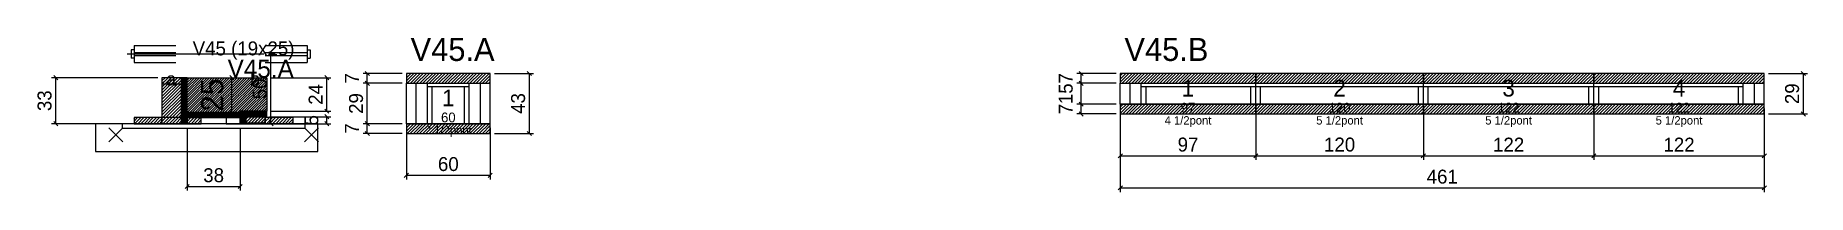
# Model space of a CAD drawing. Extents: x -69 to 1200, y -78 to 32.
import ezdxf
from ezdxf.enums import TextEntityAlignment as Align

# ---------------------------------------------------------------- set-up
doc = ezdxf.new("R2010")
doc.units = 0
for name, color, linetype in [('5', 5, 'Continuous'), ('barrote', 126, 'Continuous'), ('CONCRETO', 251, 'Continuous'), ('COTA', 241, 'Continuous'), ('Cota Seção (2x)', 241, 'Continuous'), ('detalhes', 7, 'Continuous'), ('Hachura', 251, 'Continuous'), ('Madeira', 126, 'Continuous'), ('NOMENCLATURA', 7, 'Continuous'), ('Painéis', 200, 'Continuous'), ('presilha', 224, 'Continuous'), ('SARR_2.2x7', 40, 'Continuous'), ('SARR_3.5x7', 81, 'Continuous'), ('SCO-___-LAJ', 224, 'Continuous'), ('TENSOR', 224, 'Continuous'), ('texto', 7, 'Continuous'), ('Texto Seção', 7, 'Continuous')]:
    doc.layers.add(name, color=color, linetype=linetype)
doc.dimstyles.new('PAINEL', dxfattribs={"dimtxt": 10, "dimasz": 3, "dimexe": 3, "dimexo": 3, "dimgap": 3, "dimtad": 1, "dimblk": 'OBLIQUE', "dimblk1": 'OBLIQUE', "dimcen": 2.5, "dimclrd": 4, "dimclre": 4, "dimclrt": 240, "dimazin": 3, "dimtfac": 1, "dimtmove": 0, "dimatfit": 3})
doc.dimstyles.new('SECAO2X', dxfattribs={"dimtxt": 16, "dimasz": 3, "dimexe": 3, "dimexo": 3, "dimgap": 3, "dimtad": 1, "dimblk": 'OBLIQUE', "dimblk1": 'OBLIQUE', "dimcen": 2.5, "dimclrd": 4, "dimclre": 4, "dimclrt": 240, "dimazin": 3, "dimtfac": 1, "dimtmove": 0, "dimatfit": 3})

# ---------------------------------------------------------------- blocks, each defined once
blk = doc.blocks.new('_OBLIQUE')
at = {"color": 0, "linetype": 'BYBLOCK'}
blk.add_line((-0.5, -0.5), (0.5, 0.5), dxfattribs=at)

msp = doc.modelspace()

# ---------------------------------------------------------------- hatches: boundary and pattern name
at = {"layer": 'COTA'}
h = msp.add_hatch(dxfattribs=at)
h.set_pattern_fill('ANSI31', scale=0.4)
h.paths.add_polyline_path([(40, -21), (40, 4), (97, 4), (97, -20), (78, -20), (78, -21)])
h = msp.add_hatch(dxfattribs=at)
h.set_pattern_fill('ANSI31', scale=0.5)
h.paths.add_polyline_path([(197, 0), (257, 0), (257, 7), (197, 7)])
h = msp.add_hatch(dxfattribs=at)
h.set_pattern_fill('ANSI31', scale=0.5)
h.paths.add_polyline_path([(708, 0), (805, 0), (805, 7), (708, 7)])
h = msp.add_hatch(dxfattribs=at)
h.set_pattern_fill('ANSI31', scale=0.5)
h.paths.add_polyline_path([(805, 0), (925, 0), (925, 7), (805, 7)])
h = msp.add_hatch(dxfattribs=at)
h.set_pattern_fill('ANSI31', scale=0.5)
h.paths.add_polyline_path([(925, 0), (1047, 0), (1047, 7), (925, 7)])
h = msp.add_hatch(dxfattribs=at)
h.set_pattern_fill('ANSI31', scale=0.5)
h.paths.add_polyline_path([(1047, 0), (1169, 0), (1169, 7), (1047, 7)])
h = msp.add_hatch(dxfattribs=at)
h.set_pattern_fill('ANSI31', scale=0.5)
h.paths.add_polyline_path([(708, -22), (805, -22), (805, -15), (708, -15)])
h = msp.add_hatch(dxfattribs=at)
h.set_pattern_fill('ANSI31', scale=0.5)
h.paths.add_polyline_path([(805, -22), (925, -22), (925, -15), (805, -15)])
h = msp.add_hatch(dxfattribs=at)
h.set_pattern_fill('ANSI31', scale=0.5)
h.paths.add_polyline_path([(925, -22), (1047, -22), (1047, -15), (925, -15)])
h = msp.add_hatch(dxfattribs=at)
h.set_pattern_fill('ANSI31', scale=0.5)
h.paths.add_polyline_path([(1047, -22), (1169, -22), (1169, -15), (1047, -15)])
h = msp.add_hatch(dxfattribs=at)
h.set_pattern_fill('ANSI31', scale=0.5)
h.paths.add_polyline_path([(197, -36), (257, -36), (257, -29), (197, -29)])
at = {"layer": 'Hachura'}
h = msp.add_hatch(dxfattribs=at)
h.set_pattern_fill('ANSI31', scale=0.5)
h.paths.add_polyline_path([(22, -29), (36, -29), (36, 4), (22, 4)])
h = msp.add_hatch(dxfattribs=at)
h.set_pattern_fill('ANSI31', scale=0.5)
h.paths.add_polyline_path([(22, -0.4), (36, -0.4), (36, 4), (22, 4)])
h = msp.add_hatch(dxfattribs=at)
h.set_pattern_fill('SOLID')
h.paths.add_polyline_path([(36, -29), (40, -29), (40, 4), (36, 4)])
h = msp.add_hatch(dxfattribs=at)
h.set_pattern_fill('ANSI31', scale=0.5)
h.paths.add_polyline_path([(2, -29), (22, -29), (22, -24.6), (2, -24.6)])
h = msp.add_hatch(dxfattribs=at)
h.set_pattern_fill('SOLID')
h.paths.add_polyline_path([(40, -24.6), (78, -24.6), (78, -21), (40, -21)])
h = msp.add_hatch(dxfattribs=at)
h.set_pattern_fill('ANSI31', scale=0.5)
h.paths.add_polyline_path([(40, -29), (50, -29), (50, -24.6), (40, -24.6)])
h = msp.add_hatch(dxfattribs=at)
h.set_pattern_fill('SOLID')
h.paths.add_polyline_path([(78, -24), (97, -24), (97, -20), (78, -20)])
h = msp.add_hatch(dxfattribs=at)
h.set_pattern_fill('SOLID')
h.paths.add_polyline_path([(78, -29), (82, -29), (82, -24), (78, -24)])
h = msp.add_hatch(dxfattribs=at)
h.set_pattern_fill('ANSI31', scale=0.5)
h.paths.add_polyline_path([(82, -29), (96, -29), (96, -24), (82, -24)])
h = msp.add_hatch(dxfattribs=at)
h.set_pattern_fill('ANSI31', scale=0.5)
h.paths.add_polyline_path([(82, -28.4), (96, -28.4), (96, -24), (82, -24)])
h = msp.add_hatch(dxfattribs=at)
h.set_pattern_fill('ANSI31', scale=0.5)
h.paths.add_polyline_path([(96, -29), (116, -29), (116, -24.6), (96, -24.6)])

# ---------------------------------------------------------------- linework, layer by layer
for p, q in [((2, 27), (32, 27)), ((2, 27), (2, 15)), ((96, 27), (126, 27)), ((126, 27), (126, 15)), ((0, 24), (0, 18)), ((2, 24), (0, 24)), ((2, 18), (0, 18)), ((2, 22), (32, 22)), ((2, 20), (32, 20)), ((2, 15), (32, 15)), ((96, 22), (126, 22)), ((96, 20), (126, 20)), ((96, 15), (126, 15)), ((126, 24), (128, 24)), ((126, 18), (128, 18)), ((128, 24), (128, 18))]:
    msp.add_line(p, q)
at = {"layer": 'barrote'}
msp.add_lwpolyline([(-25.5, -49), (133.5, -49), (133.5, -29), (-25.5, -29)], close=True, dxfattribs=at)
at = {"layer": 'CONCRETO'}
msp.add_lwpolyline([(40, -21), (40, 4), (97, 4), (97, -20), (78, -20), (78, -21)], close=True, dxfattribs=at)
at = {"layer": 'Madeira'}
for points in [[(22, -29), (36, -29), (36, 4), (22, 4)], [(22, -0.4), (36, -0.4), (36, 4), (22, 4)], [(2, -29), (22, -29), (22, -24.6), (2, -24.6)], [(22, -29), (36, -29), (36, -24.6), (22, -24.6)], [(40, -29), (50, -29), (50, -24.6), (40, -24.6)], [(68, -29), (78, -29), (78, -24.6), (68, -24.6)], [(82, -29), (96, -29), (96, -24), (82, -24)], [(82, -28.4), (96, -28.4), (96, -24), (82, -24)], [(96, -29), (116, -29), (116, -24.6), (96, -24.6)]]:
    msp.add_lwpolyline(points, close=True, dxfattribs=at)
at = {"layer": 'Painéis'}
for p, q in [((197, 0), (257, 0)), ((197, -29), (197, 0)), ((257, -29), (257, 0)), ((708, 0), (805, 0)), ((708, -15), (708, 0)), ((805, -15), (805, 0)), ((805, -15), (805, 0)), ((805, 0), (925, 0)), ((805, -15), (805, 0)), ((925, -15), (925, 0)), ((925, -15), (925, 0)), ((925, 0), (1047, 0)), ((925, -15), (925, 0)), ((1047, -15), (1047, 0)), ((1047, -15), (1047, 0)), ((1047, 0), (1169, 0)), ((1047, -15), (1047, 0)), ((1169, -15), (1169, 0)), ((708, -15), (805, -15)), ((805, -15), (925, -15)), ((925, -15), (1047, -15)), ((1047, -15), (1169, -15)), ((197, -29), (257, -29))]:
    msp.add_line(p, q, dxfattribs=at)
for points in [[(36, -29), (40, -29), (40, 4), (36, 4)], [(40, -24.6), (78, -24.6), (78, -21), (40, -21)], [(78, -24), (97, -24), (97, -20), (78, -20)], [(78, -29), (82, -29), (82, -24), (78, -24)]]:
    msp.add_lwpolyline(points, close=True, dxfattribs=at)
at = {"layer": 'presilha'}
for p, q in [((-16, -42), (-6, -32)), ((-16, -32), (-6, -42)), ((124, -42), (134, -32)), ((124, -32), (134, -42))]:
    msp.add_line(p, q, dxfattribs=at)
at = {"layer": 'SARR_2.2x7'}
for p, q in [((204, -29), (204, 0)), ((250, -29), (250, 0)), ((715, -15), (715, 0)), ((1162, -15), (1162, 0)), ((212, -2.2), (242, -2.2)), ((723, -2.2), (805, -2.2)), ((805, -2.2), (925, -2.2)), ((925, -2.2), (1047, -2.2)), ((1047, -2.2), (1154, -2.2))]:
    msp.add_line(p, q, dxfattribs=at)
at = {"layer": 'SARR_3.5x7'}
for p, q in [((212, -29), (212, 0)), ((242, -29), (242, 0)), ((723, -15), (723, 0)), ((805, -15), (805, 0)), ((805, -15), (805, 0)), ((925, -15), (925, 0)), ((925, -15), (925, 0)), ((1047, -15), (1047, 0)), ((1047, -15), (1047, 0)), ((1154, -15), (1154, 0)), ((215.5, -29), (215.5, -2.2)), ((238.5, -29), (238.5, -2.2)), ((726.5, -15), (726.5, -2.2)), ((801.5, -15), (801.5, -2.2)), ((808.5, -15), (808.5, -2.2)), ((921.5, -15), (921.5, -2.2)), ((928.5, -15), (928.5, -2.2)), ((1043.5, -15), (1043.5, -2.2)), ((1050.5, -15), (1050.5, -2.2)), ((1150.5, -15), (1150.5, -2.2)), ((723, -15), (726.5, -15)), ((801.5, -15), (805, -15)), ((805, -15), (808.5, -15)), ((921.5, -15), (925, -15)), ((925, -15), (928.5, -15)), ((1043.5, -15), (1047, -15)), ((1047, -15), (1050.5, -15)), ((1150.5, -15), (1154, -15)), ((212, -29), (215.5, -29)), ((238.5, -29), (242, -29))]:
    msp.add_line(p, q, dxfattribs=at)
at = {"layer": 'SCO-___-LAJ'}
for points in [[(197, 0), (257, 0), (257, 7), (197, 7)], [(708, 0), (805, 0), (805, 7), (708, 7)], [(805, 0), (925, 0), (925, 7), (805, 7)], [(925, 0), (1047, 0), (1047, 7), (925, 7)], [(1047, 0), (1169, 0), (1169, 7), (1047, 7)], [(708, -22), (805, -22), (805, -15), (708, -15)], [(805, -22), (925, -22), (925, -15), (805, -15)], [(925, -22), (1047, -22), (1047, -15), (925, -15)], [(1047, -22), (1169, -22), (1169, -15), (1047, -15)], [(-6.5, -32.2), (124.5, -32.2), (124.5, -29), (-6.5, -29)], [(197, -36), (257, -36), (257, -29), (197, -29)]]:
    msp.add_lwpolyline(points, close=True, dxfattribs=at)
at = {"layer": 'TENSOR'}
msp.add_line((-3, 21), (95, 21), dxfattribs=at)

# ---------------------------------------------------------------- texts
at = {"layer": '5'}
for s, height, p in [('1', 12, (756.5, -3.5)), ('2', 12, (865, -3.5)), ('3', 12, (986, -3.5)), ('4', 12, (1108, -3.5)), ('1', 12, (227, -10.5)), ('60', 7, (227, -24.5)), ('97', 7, (756.5, -17.5)), ('120', 7, (865, -17.5)), ('122', 7, (986, -17.5)), ('122', 7, (1108, -17.5))]:
    msp.add_text(s, height=height, dxfattribs=at).set_placement(p, align=Align.MIDDLE_CENTER)
at = {"layer": 'detalhes'}
for s, p in [('a', (25, -1.7)), ('b', (85, -1.7)), ('c', (50, -18.5))]:
    msp.add_text(s, height=9.6, dxfattribs=at).set_placement(p)
at = {"layer": 'NOMENCLATURA'}
for s, p in [('V45.A', (200, 16)), ('V45.B', (711, 16))]:
    msp.add_text(s, height=16.5, dxfattribs=at).set_placement(p)
at = {"layer": 'texto', "char_height": 6, "attachment_point": 5}
for s, insert in [('4 1/2pont', (756.5, -27.5)), ('5 1/2pont', (865, -27.5)), ('5 1/2pont', (986, -27.5)), ('5 1/2pont', (1108, -27.5)), ('2 1/2pont', (227, -34.5))]:
    msp.add_mtext(s, dxfattribs=dict(at, insert=insert))
at = {"layer": 'Texto Seção'}
for s, height, p in [('V45 (19x25)', 10, (44, 20)), ('V45.A', 13, (69, 4))]:
    msp.add_text(s, height=height, dxfattribs=at).set_placement(p)

# ---------------------------------------------------------------- dimensions: what is measured, and where the dimension line sits
at = {"layer": 'COTA'}
for base, p1, p2 in [((100, -29), (96, -29), (96, 21)), ((-54, -29), (2, -29), (22, 4)), ((140, -20), (97, -20), (97, 4)), ((169, 0), (197, 0), (197, 7)), ((169, -29), (197, -29), (197, 0)), ((285, -36), (257, -36), (257, 7)), ((680, 0), (708, 0), (708, 7)), ((680, -15), (708, -15), (708, 0)), ((1197, -22), (1169, -22), (1169, 7)), ((140, -29), (96, -29), (96, -24)), ((680, -22), (708, -22), (708, -15)), ((169, -36), (197, -36), (197, -29))]:
    msp.add_linear_dim(base=base, p1=p1, p2=p2, angle=90, dimstyle='PAINEL', dxfattribs=at).render()
for base, p1, p2 in [((708, -52), (708, -15), (805, -15)), ((708, -75), (708, -15), (1169, -15)), ((805, -52), (805, -15), (925, -15)), ((925, -52), (925, -15), (1047, -15)), ((1047, -52), (1047, -15), (1169, -15)), ((40, -74), (40, -29), (78, -29)), ((197, -66), (197, -29), (257, -29))]:
    msp.add_linear_dim(base=base, p1=p1, p2=p2, dimstyle='PAINEL', dxfattribs=at).render()
at = {"layer": 'Cota Seção (2x)'}
msp.add_linear_dim(base=(72, -21), p1=(40, -21), p2=(40, 4), angle=90, dimstyle='SECAO2X', dxfattribs=at).render()

doc.saveas('drawing.dxf')
